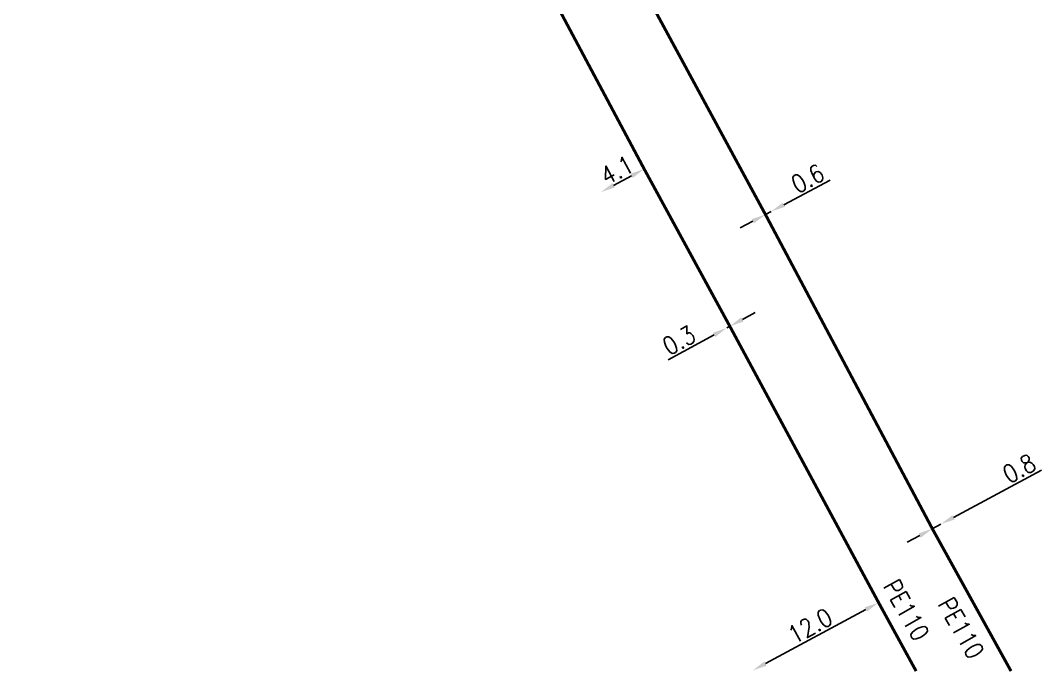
# Model space of a CAD drawing. Header units: millimetres. Extents: x 150998 to 151977, y 126997 to 128005.
# Drawn here: x 151193.9 to 151279.3, y 126999.9 to 127054.4 of the extents above; entities that cross this region are included whole.
import ezdxf
from ezdxf.enums import TextEntityAlignment as Align

# ---------------------------------------------------------------- set-up
doc = ezdxf.new("R2010")
doc.units = ezdxf.units.MM
doc.header["$PDMODE"] = 34
doc.linetypes.add('L_100_PE', pattern=[14, 10, -1.5, 1, -1.5])
doc.layers.get('DEFPOINTS').update_dxf_attribs({"linetype": 'CONTINUOUS'})
doc.layers.add('L_140', color=3, linetype='CONTINUOUS')
doc.styles.get("Standard").update_dxf_attribs({"font": 'romans.shx', "width": 0.85})
doc.dimstyles.get("Standard").update_dxf_attribs({"dimtxt": 1.5, "dimasz": 1.2, "dimexe": 0.625, "dimexo": 0.625, "dimgap": 0.25, "dimtad": 1, "dimdec": 1, "dimzin": 0, "dimdsep": 46, "dimtxsty": 'Standard', "dimcen": -0.5, "dimadec": 0, "dimazin": 0, "dimtfac": 1, "dimtdec": 1, "dimtmove": 0, "dimatfit": 3, "dimfxl": 0, "dimtolj": 1, "dimtzin": 0, "dimarcsym": 0})

# ---------------------------------------------------------------- blocks, each defined once
blk = doc.blocks.new('*D375')
at = {"layer": 'DEFPOINTS', "color": 0, "linetype": 'Continuous', "transparency": 16777216}
for p in [(151256.212, 127038.183), (151256.698, 127038.441), (151256.698, 127038.441)]:
    blk.add_point(p, dxfattribs=at)
at = {"layer": 'L_140', "color": 0, "linetype": 'Continuous', "lineweight": -2, "transparency": 16777216}
for p, q in [((151257.758, 127039.004), (151261.619, 127041.054)), ((151256.212, 127038.183), (151256.698, 127038.441)), ((151255.153, 127037.62), (151254.093, 127037.058))]:
    blk.add_line(p, q, dxfattribs=at)
at = {"layer": 'L_140', "color": 0, "linetype": 'Continuous', "transparency": 16777216}
for points in [[(151257.664, 127039.181), (151257.852, 127038.827), (151256.698, 127038.441)], [(151255.059, 127037.797), (151255.246, 127037.444), (151256.212, 127038.183)]]:
    blk.add_solid(points, dxfattribs=at)
at = {"layer": 'L_140', "color": 0, "linetype": 'Continuous', "transparency": 16777216, "insert": (151259.749, 127041.194), "char_height": 1.5, "attachment_point": 5, "rotation": 27.97175}
blk.add_mtext('\\A1;0.6', dxfattribs=at)
blk = doc.blocks.new('*D376')
at = {"layer": 'DEFPOINTS', "color": 0, "linetype": 'Continuous', "transparency": 16777216}
for p in [(151270.162, 127011.907), (151270.867, 127012.286), (151270.867, 127012.286)]:
    blk.add_point(p, dxfattribs=at)
at = {"layer": 'L_140', "color": 0, "linetype": 'Continuous', "lineweight": -2, "transparency": 16777216}
for p, q in [((151271.924, 127012.854), (151279.293, 127016.813)), ((151270.162, 127011.907), (151270.867, 127012.286)), ((151269.105, 127011.339), (151268.048, 127010.772))]:
    blk.add_line(p, q, dxfattribs=at)
at = {"layer": 'L_140', "color": 0, "linetype": 'Continuous', "transparency": 16777216}
for points in [[(151271.829, 127013.03), (151272.019, 127012.678), (151270.867, 127012.286)], [(151269.011, 127011.516), (151269.2, 127011.163), (151270.162, 127011.907)]]:
    blk.add_solid(points, dxfattribs=at)
at = {"layer": 'L_140', "color": 0, "linetype": 'Continuous', "transparency": 16777216, "insert": (151277.423, 127016.943), "char_height": 1.5, "attachment_point": 5, "rotation": 28.24603}
blk.add_mtext('\\A1;0.8', dxfattribs=at)
blk = doc.blocks.new('*D377')
at = {"layer": 'DEFPOINTS', "color": 0, "linetype": 'Continuous', "transparency": 16777216}
for p in [(151246.079, 127041.987), (151242.461, 127040.059), (151242.461, 127040.059)]:
    blk.add_point(p, dxfattribs=at)
at = {"layer": 'L_140', "color": 0, "linetype": 'Continuous', "lineweight": -2, "transparency": 16777216}
blk.add_line((151245.02, 127041.423), (151243.52, 127040.623), dxfattribs=at)
at = {"layer": 'L_140', "color": 0, "linetype": 'Continuous', "transparency": 16777216}
for points in [[(151244.926, 127041.599), (151245.114, 127041.246), (151246.079, 127041.987)], [(151243.426, 127040.8), (151243.614, 127040.447), (151242.461, 127040.059)]]:
    blk.add_solid(points, dxfattribs=at)
at = {"layer": 'L_140', "color": 0, "linetype": 'Continuous', "transparency": 16777216, "insert": (151243.8, 127041.905), "char_height": 1.5, "attachment_point": 5, "rotation": 28.0608}
blk.add_mtext('\\A1;4.1', dxfattribs=at)
blk = doc.blocks.new('*D378')
at = {"layer": 'DEFPOINTS', "color": 0, "linetype": 'Continuous', "transparency": 16777216}
for p in [(151253.235, 127028.838), (151252.971, 127028.694), (151252.971, 127028.694)]:
    blk.add_point(p, dxfattribs=at)
at = {"layer": 'L_140', "color": 0, "linetype": 'Continuous', "lineweight": -2, "transparency": 16777216}
for p, q in [((151254.287, 127029.414), (151255.34, 127029.99)), ((151253.235, 127028.838), (151252.971, 127028.694)), ((151251.919, 127028.118), (151248.084, 127026.02))]:
    blk.add_line(p, q, dxfattribs=at)
at = {"layer": 'L_140', "color": 0, "linetype": 'Continuous', "transparency": 16777216}
for points in [[(151254.191, 127029.59), (151254.383, 127029.239), (151253.235, 127028.838)], [(151251.823, 127028.293), (151252.015, 127027.943), (151252.971, 127028.694)]]:
    blk.add_solid(points, dxfattribs=at)
at = {"layer": 'L_140', "color": 0, "linetype": 'Continuous', "transparency": 16777216, "insert": (151248.995, 127027.658), "char_height": 1.5, "attachment_point": 5, "rotation": 28.6889}
blk.add_mtext('\\A1;0.3', dxfattribs=at)
blk = doc.blocks.new('*D379')
at = {"layer": 'DEFPOINTS', "color": 0, "linetype": 'Continuous', "transparency": 16777216}
for p in [(151265.671, 127005.729), (151255.153, 127000.056), (151255.153, 127000.056)]:
    blk.add_point(p, dxfattribs=at)
at = {"layer": 'L_140', "color": 0, "linetype": 'Continuous', "lineweight": -2, "transparency": 16777216}
blk.add_line((151264.615, 127005.159), (151256.209, 127000.626), dxfattribs=at)
at = {"layer": 'L_140', "color": 0, "linetype": 'Continuous', "transparency": 16777216}
for points in [[(151264.52, 127005.335), (151264.71, 127004.983), (151265.671, 127005.729)], [(151256.114, 127000.802), (151256.304, 127000.45), (151255.153, 127000.056)]]:
    blk.add_solid(points, dxfattribs=at)
at = {"layer": 'L_140', "color": 0, "linetype": 'Continuous', "transparency": 16777216, "insert": (151259.937, 127003.773), "char_height": 1.5, "attachment_point": 5, "rotation": 28.33836}
blk.add_mtext('\\A1;12.0', dxfattribs=at)

msp = doc.modelspace()

# ---------------------------------------------------------------- linework, layer by layer
at = {"layer": 'L_140', "linetype": 'L_100_PE', "flags": 128}
for points in [[(151276.739, 127000, 0.25, 0.25, 0), (151270.162, 127011.907, 0.25, 0.25, 0), (151256.212, 127038.183, 0.25, 0.25, 0), (151246.094, 127056.889, 0.25, 0.25, 0), (151246.094, 127056.889, 0.25, 0.25, 0), (151238.239, 127071.654, 0.25, 0.25, 0), (151233.116, 127081.339, 0.25, 0.25, 0), (151231.788, 127084.809, 0.25, 0.25, 0), (151230.657, 127086.946, 0.25, 0.25, 0), (151230.166, 127087.821, 0.25, 0.25, 0), (151230.005, 127088.177, 0, 0, 0)], [(151161.235, 127044.453, 0.25, 0.25, 0), (151162.93, 127045.324, 0.25, 0.25, 0), (151162.464, 127046.194, 0.25, 0.25, 0), (151162.906, 127046.428, 0.25, 0.25, 0), (151166.587, 127048.377, 0.25, 0.25, 0), (151167.722, 127048.978, 0.25, 0.25, 0), (151168.163, 127049.211, 0.25, 0.25, 0), (151168.622, 127048.329, 0.25, 0.25, 0), (151169.333, 127048.741, 0.25, 0.25, 0), (151173.785, 127051.318, 0.25, 0.25, 0), (151176.875, 127053.069, 0.25, 0.25, 0), (151182.598, 127056.093, 0.25, 0.25, 0), (151197.876, 127064.072, 0.25, 0.25, 0), (151204.45, 127067.53, 0.25, 0.25, 0), (151208.534, 127069.701, 0.25, 0.25, 0), (151213.829, 127072.408, 0.25, 0.25, 0), (151217.028, 127073.775, 0.25, 0.25, 0), (151218.372, 127074.493, 0.25, 0.25, 0), (151219.342, 127075.011, 0.25, 0.25, 0), (151220.314, 127075.531, 0.25, 0.25, -0.235567), (151226.946, 127075.73, 0.25, 0.25, 0), (151226.946, 127075.73, 0.25, 0.25, 0), (151226.946, 127075.73, 0.25, 0.25, -0.144934), (151229.464, 127073.171, 0.25, 0.25, 0), (151246.079, 127041.987, 0.25, 0.25, 0), (151246.079, 127041.987, 0.25, 0.25, 0), (151253.235, 127028.838, 0.25, 0.25, 0), (151265.671, 127005.729, 0.25, 0.25, 0), (151268.805, 127000, 0, 0, 0)]]:
    msp.add_lwpolyline(points, format="xyseb", dxfattribs=at)

# ---------------------------------------------------------------- texts
at = {"layer": 'L_140', "linetype": 'Continuous', "width": 0.85}
for p in [(151267.989, 127005.105), (151272.57, 127003.603)]:
    msp.add_text('PE110', height=1.5, rotation=299.42009, dxfattribs=at).set_placement(p, align=Align.MIDDLE)

# ---------------------------------------------------------------- dimensions: what is measured, and where the dimension line sits
at = {"layer": 'L_140', "linetype": 'Continuous'}
for base, p1, p2, angle, picture, middle in [((151242.461, 127040.059), (151246.079, 127041.987), (151242.461, 127040.059), 28.0608, '*D377', (151244.27, 127041.023)), ((151256.698, 127038.441), (151256.212, 127038.183), (151256.698, 127038.441), 207.97175, '*D375', (151260.218, 127040.311)), ((151252.971, 127028.694), (151253.235, 127028.838), (151252.971, 127028.694), 28.6889, '*D378', (151249.475, 127026.781)), ((151270.867, 127012.286), (151270.162, 127011.907), (151270.867, 127012.286), 208.24603, '*D376', (151277.897, 127016.062)), ((151255.153, 127000.056), (151265.671, 127005.729), (151255.153, 127000.056), 28.33836, '*D379', (151260.412, 127002.892))]:
    dim = msp.add_linear_dim(base=base, p1=p1, p2=p2, angle=angle, dimstyle='Standard', dxfattribs=at)
    dim.commit()
    dim.dimension.update_dxf_attribs({"geometry": picture, "text_midpoint": middle, "dimtype": 160})

doc.saveas('drawing.dxf')
